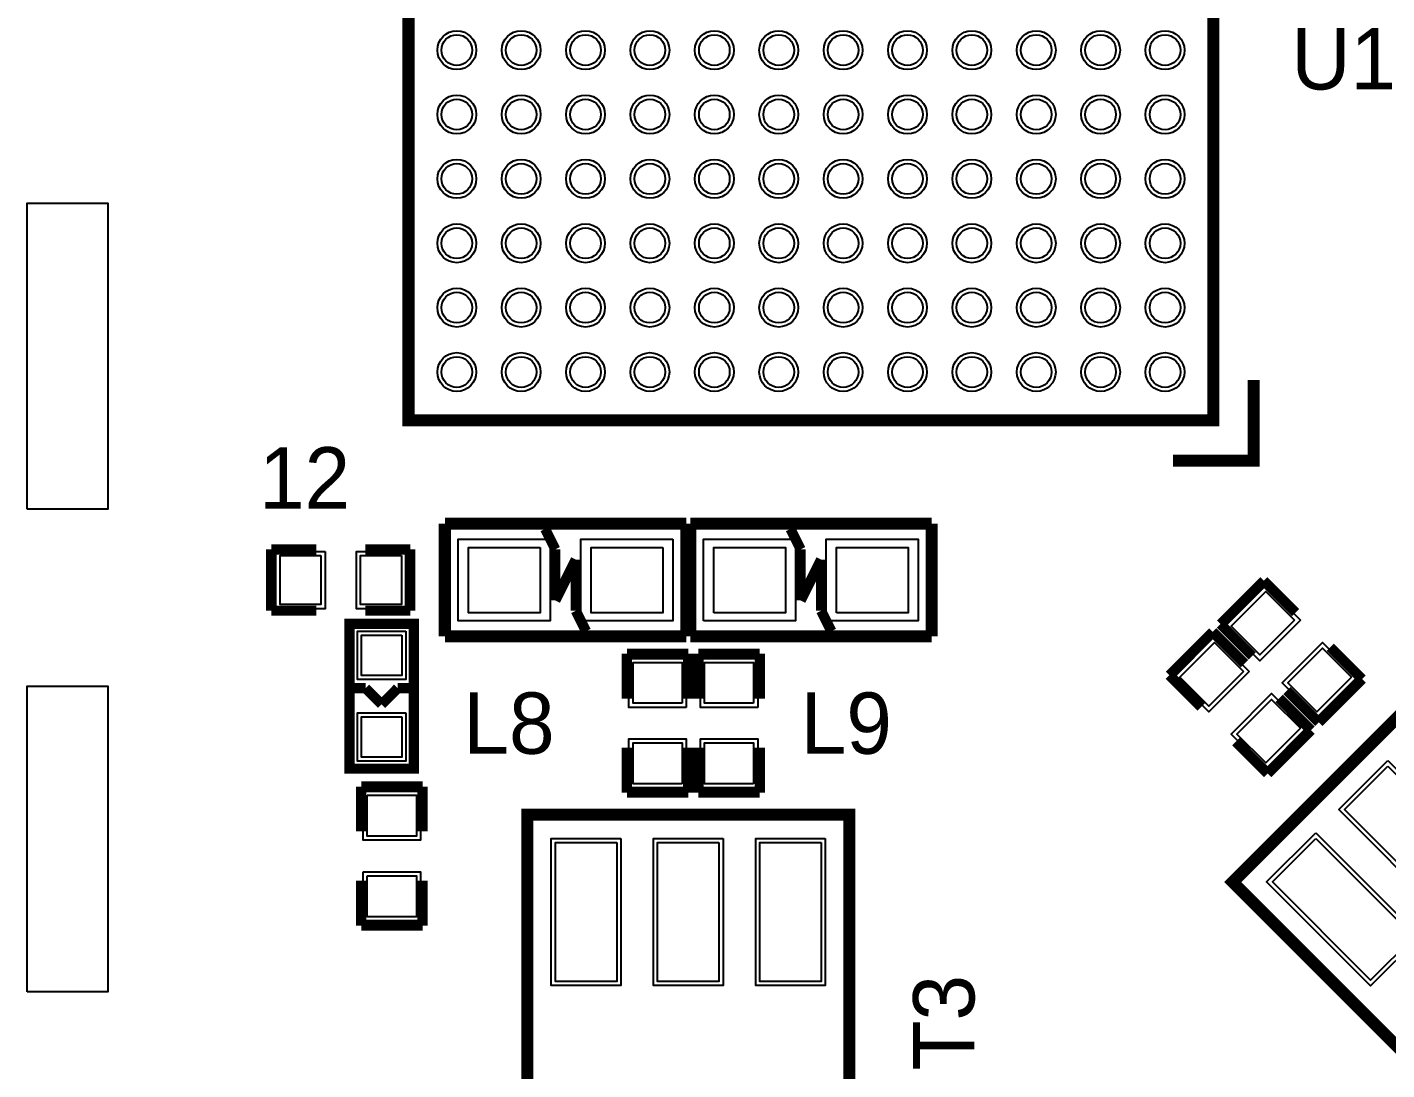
# Model space of a CAD drawing. Extents: x -2.2 to 93.5, y 0 to 50.
# Drawn here: x 47.79 to 64.69, y 10.22 to 23.17 of the extents above; entities that cross this region are included whole.
import ezdxf

# ---------------------------------------------------------------- set-up
doc = ezdxf.new("R2010")
doc.units = 0
for name, color, linetype in [('BG_SOLDERMASK_TOP', 110, 'CONTINUOUS'), ('PG_SILKSCREEN_TOP', 7, 'CONTINUOUS'), ('PIN_SOLDERMASK_TOP', 12, 'CONTINUOUS'), ('PIN_TOP', 12, 'CONTINUOUS'), ('RD_SILKSCREEN_TOP', 7, 'CONTINUOUS')]:
    doc.layers.add(name, color=color, linetype=linetype)

msp = doc.modelspace()

# ---------------------------------------------------------------- linework, layer by layer
at = {"layer": 'BG_SOLDERMASK_TOP'}
for points in [[(47.793148, 17.184624), (47.793148, 20.984718), (48.793146, 20.984718), (48.793146, 17.184624)], [(47.793148, 11.184636), (47.793148, 14.98473), (48.793146, 14.98473), (48.793146, 11.184636)]]:
    msp.add_lwpolyline(points, close=True, dxfattribs=at)
at = {"layer": 'PG_SILKSCREEN_TOP'}
for points, const_width in [([(62.53099, 28.287726), (52.53101, 28.287726), (52.53101, 18.287746), (62.53099, 18.287746), (62.53099, 28.287726)], 0.150114), ([(62.030864, 17.78762), (63.031116, 17.78762), (63.031116, 18.787872)], 0.150114), ([(52.982876, 15.602712), (52.982876, 17.00276)], 0.150114), ([(52.982876, 17.00276), (55.983124, 17.00276)], 0.150114), ([(55.983124, 17.00276), (55.983124, 15.602712)], 0.150114), ([(56.030876, 17.00276), (59.031124, 17.00276)], 0.150114), ([(56.030876, 15.602712), (56.030876, 17.00276)], 0.150114), ([(59.031124, 17.00276), (59.031124, 15.602712)], 0.150114), ([(54.356, 16.683736), (54.229, 16.937736)], 0.127), ([(57.277, 16.937736), (57.404, 16.683736)], 0.127), ([(51.3842, 16.683736), (50.8254, 16.683736)], 0.127), ([(50.8254, 16.683736), (50.8254, 15.921736)], 0.127), ([(52.5526, 16.683736), (51.9938, 16.683736)], 0.127), ([(52.5526, 15.921736), (52.5526, 16.683736)], 0.127), ([(54.356, 16.048736), (54.356, 16.683736)], 0.127), ([(57.404, 16.683736), (57.404, 16.048736)], 0.127), ([(54.61, 16.556736), (54.356, 16.048736)], 0.127), ([(54.61, 15.921736), (54.61, 16.556736)], 0.127), ([(57.404, 16.048736), (57.658, 16.556736)], 0.127), ([(57.658, 16.556736), (57.658, 15.921736)], 0.127), ([(63.158624, 16.293846), (62.61989, 15.755112)], 0.127), ([(63.553848, 15.898622), (63.158624, 16.293846)], 0.127), ([(50.8254, 15.921736), (51.3842, 15.921736)], 0.127), ([(51.9938, 15.921736), (52.5526, 15.921736)], 0.127), ([(54.737, 15.667736), (54.61, 15.921736)], 0.127), ([(57.658, 15.921736), (57.785, 15.667736)], 0.127), ([(52.59705, 15.758922), (51.79695, 15.758922), (51.79695, 13.959078), (52.59705, 13.959078), (52.59705, 15.758922)], 0.127), ([(62.523624, 15.658846), (61.98489, 15.120112)], 0.127), ([(62.918848, 15.263622), (62.523624, 15.658846)], 0.127), ([(62.61989, 15.755112), (63.015114, 15.359888)], 0.127), ([(55.983124, 15.602712), (52.982876, 15.602712)], 0.150114), ([(59.031124, 15.602712), (56.030876, 15.602712)], 0.150114), ([(55.245, 15.388336), (55.245, 14.829536)], 0.127), ([(56.007, 15.388336), (55.245, 15.388336)], 0.127), ([(56.007, 14.829536), (56.007, 15.388336)], 0.127), ([(56.134, 15.388336), (56.134, 14.829536)], 0.127), ([(56.896, 15.388336), (56.134, 15.388336)], 0.127), ([(56.896, 14.829536), (56.896, 15.388336)], 0.127), ([(62.772798, 12.550394), (66.732658, 8.590534), (69.561202, 11.419078), (65.601342, 15.378938), (62.772798, 12.550394)], 0.150114), ([(64.38011, 15.07236), (63.984886, 15.467584)], 0.127), ([(61.98489, 15.120112), (62.380114, 14.724888)], 0.127), ([(63.841376, 14.533626), (64.38011, 15.07236)], 0.127), ([(51.997102, 14.959076), (51.856894, 14.959076)], 0.127), ([(52.197, 14.758924), (51.997102, 14.959076)], 0.127), ([(52.396898, 14.959076), (52.197, 14.758924)], 0.127), ([(52.547012, 14.959076), (52.396898, 14.959076)], 0.127), ([(63.74511, 14.43736), (63.349886, 14.832584)], 0.127), ([(63.446152, 14.92885), (63.841376, 14.533626)], 0.127), ([(63.206376, 13.898626), (63.74511, 14.43736)], 0.127), ([(55.245, 14.219936), (55.245, 13.661136)], 0.127), ([(56.007, 13.661136), (56.007, 14.219936)], 0.127), ([(56.134, 14.219936), (56.134, 13.661136)], 0.127), ([(56.896, 13.661136), (56.896, 14.219936)], 0.127), ([(62.811152, 14.29385), (63.206376, 13.898626)], 0.127), ([(51.943, 13.737336), (51.943, 13.178536)], 0.127), ([(52.705, 13.737336), (51.943, 13.737336)], 0.127), ([(52.705, 13.178536), (52.705, 13.737336)], 0.127), ([(55.245, 13.661136), (56.007, 13.661136)], 0.127), ([(56.134, 13.661136), (56.896, 13.661136)], 0.127), ([(54.007004, 13.387832), (54.007004, 7.78764), (58.006996, 7.78764), (58.006996, 13.387832), (54.007004, 13.387832)], 0.150114), ([(51.943, 12.568936), (51.943, 12.010136)], 0.127), ([(52.705, 12.010136), (52.705, 12.568936)], 0.127), ([(51.943, 12.010136), (52.705, 12.010136)], 0.127)]:
    msp.add_lwpolyline(points, dxfattribs=dict(at, const_width=const_width))
at = {"layer": 'PIN_SOLDERMASK_TOP'}
for points in [[(54.2925, 16.810736), (54.2925, 15.794736), (53.1495, 15.794736), (53.1495, 16.810736)], [(55.8165, 16.810736), (55.8165, 15.794736), (54.6735, 15.794736), (54.6735, 16.810736)], [(56.1975, 15.794736), (56.1975, 16.810736), (57.3405, 16.810736), (57.3405, 15.794736)], [(57.7215, 15.794736), (57.7215, 16.810736), (58.8645, 16.810736), (58.8645, 15.794736)], [(51.493674, 16.658336), (51.493674, 15.947136), (50.884074, 15.947136), (50.884074, 16.658336)], [(52.493926, 16.658336), (52.493926, 15.947136), (51.884326, 15.947136), (51.884326, 16.658336)], [(63.613405, 15.803225), (63.110511, 15.300331), (62.679459, 15.731383), (63.182353, 16.234277)], [(52.496974, 15.666974), (52.496974, 15.067026), (51.897026, 15.067026), (51.897026, 15.666974)], [(62.978405, 15.168225), (62.475511, 14.665331), (62.044459, 15.096383), (62.547353, 15.599277)], [(64.320541, 15.096089), (63.817647, 14.593195), (63.386595, 15.024247), (63.889489, 15.527141)], [(55.9816, 14.720062), (55.2704, 14.720062), (55.2704, 15.329662), (55.9816, 15.329662)], [(56.8706, 14.720062), (56.1594, 14.720062), (56.1594, 15.329662), (56.8706, 15.329662)], [(63.685541, 14.461089), (63.182647, 13.958195), (62.751595, 14.389247), (63.254489, 14.892141)], [(52.496974, 14.650974), (52.496974, 14.051026), (51.897026, 14.051026), (51.897026, 14.650974)], [(55.9816, 13.71981), (55.2704, 13.71981), (55.2704, 14.32941), (55.9816, 14.32941)], [(56.8706, 13.71981), (56.1594, 13.71981), (56.1594, 14.32941), (56.8706, 14.32941)], [(64.701546, 14.060847), (65.994703, 12.76769), (65.384046, 12.157033), (64.090889, 13.45019)], [(51.9684, 13.678662), (52.6796, 13.678662), (52.6796, 13.069062), (51.9684, 13.069062)], [(55.1688, 13.092176), (55.1688, 11.263376), (54.3052, 11.263376), (54.3052, 13.092176)], [(56.4388, 13.092176), (56.4388, 11.263376), (55.5752, 11.263376), (55.5752, 13.092176)], [(57.7088, 13.092176), (57.7088, 11.263376), (56.8452, 11.263376), (56.8452, 13.092176)], [(63.803402, 13.162957), (65.096559, 11.8698), (64.485902, 11.259143), (63.192745, 12.5523)], [(51.9684, 12.67841), (52.6796, 12.67841), (52.6796, 12.06881), (51.9684, 12.06881)]]:
    msp.add_lwpolyline(points, close=True, dxfattribs=at)
for centre in [(53.130958, 22.887686), (53.931058, 22.887686), (54.730904, 22.887686), (55.531004, 22.887686), (56.331104, 22.887686), (57.13095, 22.887686), (57.93105, 22.887686), (58.730896, 22.887686), (59.530996, 22.887686), (60.331096, 22.887686), (61.130942, 22.887686), (61.931042, 22.887686), (53.130958, 22.08784), (53.931058, 22.08784), (54.730904, 22.08784), (55.531004, 22.08784), (56.331104, 22.08784), (57.13095, 22.08784), (57.93105, 22.08784), (58.730896, 22.08784), (59.530996, 22.08784), (60.331096, 22.08784), (61.130942, 22.08784), (61.931042, 22.08784), (53.130958, 21.28774), (53.931058, 21.28774), (54.730904, 21.28774), (55.531004, 21.28774), (56.331104, 21.28774), (57.13095, 21.28774), (57.93105, 21.28774), (58.730896, 21.28774), (59.530996, 21.28774), (60.331096, 21.28774), (61.130942, 21.28774), (61.931042, 21.28774), (53.130958, 20.48764), (53.931058, 20.48764), (54.730904, 20.48764), (55.531004, 20.48764), (56.331104, 20.48764), (57.13095, 20.48764), (57.93105, 20.48764), (58.730896, 20.48764), (59.530996, 20.48764), (60.331096, 20.48764), (61.130942, 20.48764), (61.931042, 20.48764), (53.130958, 19.687794), (53.931058, 19.687794), (54.730904, 19.687794), (55.531004, 19.687794), (56.331104, 19.687794), (57.13095, 19.687794), (57.93105, 19.687794), (58.730896, 19.687794), (59.530996, 19.687794), (60.331096, 19.687794), (61.130942, 19.687794), (61.931042, 19.687794), (53.130958, 18.887694), (53.931058, 18.887694), (54.730904, 18.887694), (55.531004, 18.887694), (56.331104, 18.887694), (57.13095, 18.887694), (57.93105, 18.887694), (58.730896, 18.887694), (59.530996, 18.887694), (60.331096, 18.887694), (61.130942, 18.887694), (61.931042, 18.887694)]:
    msp.add_circle(centre, 0.2413, dxfattribs=at)
at = {"layer": 'PIN_TOP'}
for points in [[(51.442874, 16.607536), (51.442874, 15.997936), (50.934874, 15.997936), (50.934874, 16.607536)], [(52.443126, 16.607536), (52.443126, 15.997936), (51.935126, 15.997936), (51.935126, 16.607536)], [(54.1655, 16.709136), (54.1655, 15.896336), (53.2765, 15.896336), (53.2765, 16.709136)], [(55.6895, 16.709136), (55.6895, 15.896336), (54.8005, 15.896336), (54.8005, 16.709136)], [(56.3245, 15.896336), (56.3245, 16.709136), (57.2135, 16.709136), (57.2135, 15.896336)], [(57.8485, 15.896336), (57.8485, 16.709136), (58.7375, 16.709136), (58.7375, 15.896336)], [(63.541563, 15.803225), (63.110511, 15.372173), (62.751301, 15.731383), (63.182353, 16.162435)], [(52.447063, 15.617063), (52.447063, 15.116937), (51.946937, 15.116937), (51.946937, 15.617063)], [(62.906563, 15.168225), (62.475511, 14.737173), (62.116301, 15.096383), (62.547353, 15.527435)], [(64.248699, 15.096089), (63.817647, 14.665037), (63.458437, 15.024247), (63.889489, 15.455299)], [(55.9308, 14.770862), (55.3212, 14.770862), (55.3212, 15.278862), (55.9308, 15.278862)], [(56.8198, 14.770862), (56.2102, 14.770862), (56.2102, 15.278862), (56.8198, 15.278862)], [(63.613699, 14.461089), (63.182647, 14.030037), (62.823437, 14.389247), (63.254489, 14.820299)], [(52.447063, 14.601063), (52.447063, 14.100937), (51.946937, 14.100937), (51.946937, 14.601063)], [(55.9308, 13.77061), (55.3212, 13.77061), (55.3212, 14.27861), (55.9308, 14.27861)], [(56.8198, 13.77061), (56.2102, 13.77061), (56.2102, 14.27861), (56.8198, 14.27861)], [(64.701546, 13.989005), (65.922861, 12.76769), (65.384046, 12.228875), (64.162731, 13.45019)], [(52.0192, 13.627862), (52.6288, 13.627862), (52.6288, 13.119862), (52.0192, 13.119862)], [(55.118, 13.041376), (55.118, 11.314176), (54.356, 11.314176), (54.356, 13.041376)], [(56.388, 13.041376), (56.388, 11.314176), (55.626, 11.314176), (55.626, 13.041376)], [(57.658, 13.041376), (57.658, 11.314176), (56.896, 11.314176), (56.896, 13.041376)], [(63.803402, 13.091115), (65.024717, 11.8698), (64.485902, 11.330985), (63.264587, 12.5523)], [(52.0192, 12.62761), (52.6288, 12.62761), (52.6288, 12.11961), (52.0192, 12.11961)]]:
    msp.add_lwpolyline(points, close=True, dxfattribs=at)
for centre in [(53.130958, 22.887686), (53.931058, 22.887686), (54.730904, 22.887686), (55.531004, 22.887686), (56.331104, 22.887686), (57.13095, 22.887686), (57.93105, 22.887686), (58.730896, 22.887686), (59.530996, 22.887686), (60.331096, 22.887686), (61.130942, 22.887686), (61.931042, 22.887686), (53.130958, 22.08784), (53.931058, 22.08784), (54.730904, 22.08784), (55.531004, 22.08784), (56.331104, 22.08784), (57.13095, 22.08784), (57.93105, 22.08784), (58.730896, 22.08784), (59.530996, 22.08784), (60.331096, 22.08784), (61.130942, 22.08784), (61.931042, 22.08784), (53.130958, 21.28774), (53.931058, 21.28774), (54.730904, 21.28774), (55.531004, 21.28774), (56.331104, 21.28774), (57.13095, 21.28774), (57.93105, 21.28774), (58.730896, 21.28774), (59.530996, 21.28774), (60.331096, 21.28774), (61.130942, 21.28774), (61.931042, 21.28774), (53.130958, 20.48764), (53.931058, 20.48764), (54.730904, 20.48764), (55.531004, 20.48764), (56.331104, 20.48764), (57.13095, 20.48764), (57.93105, 20.48764), (58.730896, 20.48764), (59.530996, 20.48764), (60.331096, 20.48764), (61.130942, 20.48764), (61.931042, 20.48764), (53.130958, 19.687794), (53.931058, 19.687794), (54.730904, 19.687794), (55.531004, 19.687794), (56.331104, 19.687794), (57.13095, 19.687794), (57.93105, 19.687794), (58.730896, 19.687794), (59.530996, 19.687794), (60.331096, 19.687794), (61.130942, 19.687794), (61.931042, 19.687794), (53.130958, 18.887694), (53.931058, 18.887694), (54.730904, 18.887694), (55.531004, 18.887694), (56.331104, 18.887694), (57.13095, 18.887694), (57.93105, 18.887694), (58.730896, 18.887694), (59.530996, 18.887694), (60.331096, 18.887694), (61.130942, 18.887694), (61.931042, 18.887694)]:
    msp.add_circle(centre, 0.1905, dxfattribs=at)

# ---------------------------------------------------------------- texts
at = {"layer": 'PG_SILKSCREEN_TOP'}
msp.add_text('12', height=0.762, dxfattribs=at).set_placement((50.673, 17.191736))
at = {"layer": 'RD_SILKSCREEN_TOP'}
for s, p in [('U11', (63.5, 22.398736)), ('L8', (53.213, 14.143736)), ('L9', (57.404, 14.143736))]:
    msp.add_text(s, height=0.762, dxfattribs=at).set_placement(p)
msp.add_text('T3', height=0.762, rotation=90, dxfattribs=at).set_placement((59.563, 10.206736))

doc.saveas('drawing.dxf')
